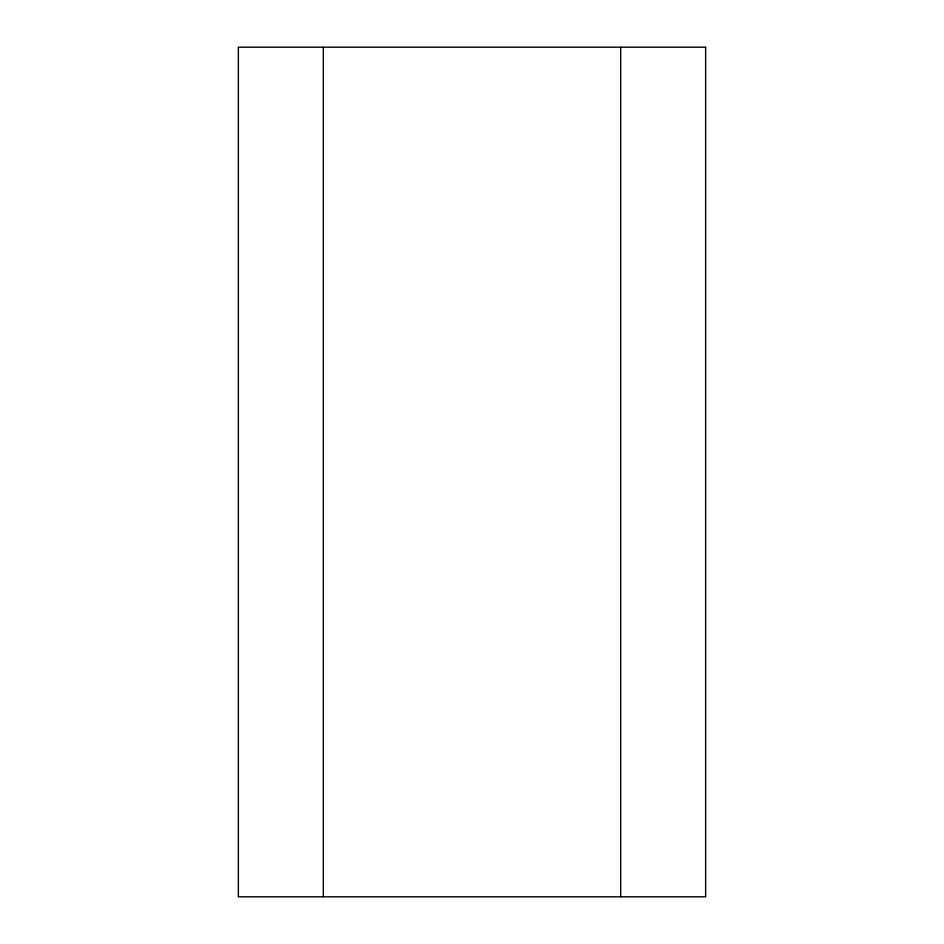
<?xml version="1.0" encoding="UTF-8"?>
<svg xmlns="http://www.w3.org/2000/svg" width="944" height="944" viewBox="0 0 944 944"><rect width="100%" height="100%" fill="white"/><g stroke="black" fill="none" stroke-linecap="round" stroke-linejoin="round"><path stroke-width="1.42" d="M620.68 47.2L620.68 896.8M323.32 47.2L323.32 896.8M705.64 47.2L238.36 47.2L238.36 896.8L705.64 896.8L705.64 47.2"/></g></svg>
